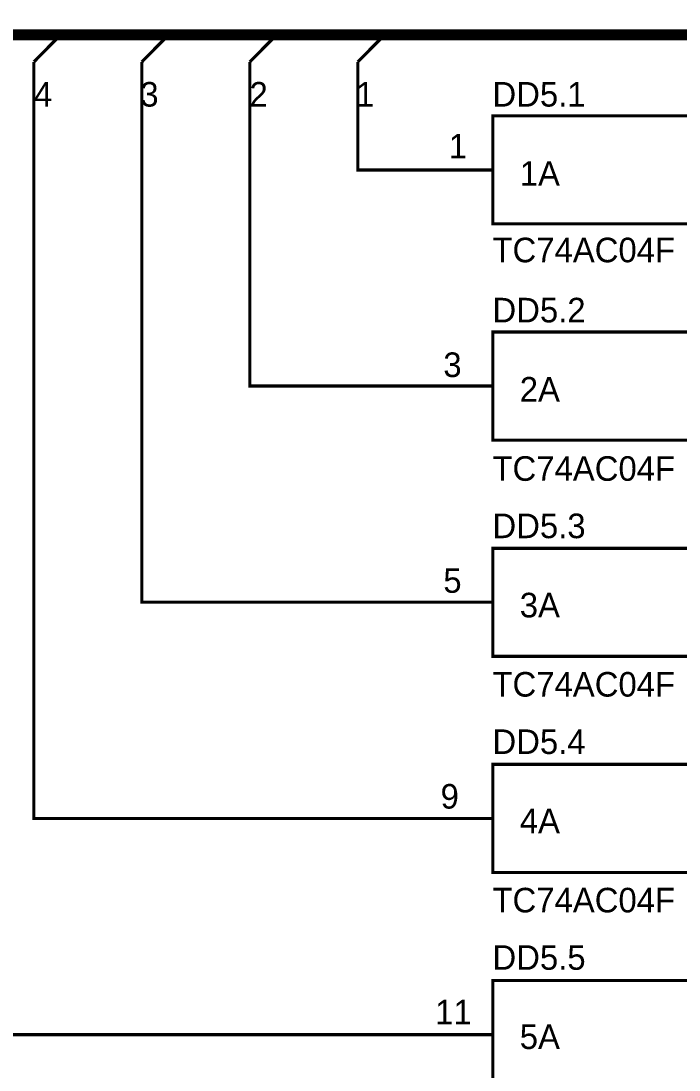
# Model space of a CAD drawing. Header units: millimetres. Extents: x 0 to 594, y 0 to 420.
# Drawn here: x 238.8 to 299.7, y 176.7 to 273.8 of the extents above; entities that cross this region are included whole.
import ezdxf

# ---------------------------------------------------------------- set-up
doc = ezdxf.new("R2010")
doc.units = ezdxf.units.MM
doc.layers.add('Sheet', color=255, linetype='Continuous')

msp = doc.modelspace()

# ---------------------------------------------------------------- linework, layer by layer
at = {"layer": 'Sheet'}
for points, const_width in [([(384.988, 402.5), (384.988, 272.498), (157.533, 272.498)], 1.016), ([(240.026, 269.986), (242.521, 272.498)], 0.3), ([(250.021, 269.986), (252.516, 272.498)], 0.3), ([(260.017, 269.986), (262.512, 272.498)], 0.3), ([(270.013, 269.986), (272.508, 272.498)], 0.3), ([(230.014, 269.986), (230.014, 179.991), (277.514, 179.991)], 0.3), ([(240.026, 269.986), (240.026, 199.986), (277.514, 199.986)], 0.3), ([(277.514, 219.998), (250.021, 219.998), (250.021, 269.986)], 0.3), ([(260.017, 269.986), (260.017, 239.993), (277.514, 239.993)], 0.3), ([(277.514, 259.989), (270.013, 259.989), (270.013, 269.986)], 0.3), ([(282.504, 259.989), (277.514, 259.989)], 0.3), ([(282.504, 239.993), (277.514, 239.993)], 0.3), ([(282.504, 219.998), (277.514, 219.998)], 0.3), ([(282.504, 199.986), (277.514, 199.986)], 0.3), ([(282.504, 179.991), (277.514, 179.991)], 0.3)]:
    msp.add_lwpolyline(points, dxfattribs=dict(at, const_width=const_width))
at = {"layer": 'Sheet', "const_width": 0.3}
for points in [[(282.504, 264.995), (307.501, 264.995), (307.501, 254.998), (282.504, 254.998), (282.504, 264.995)], [(282.504, 245), (307.501, 245), (307.501, 234.986), (282.504, 234.986), (282.504, 245)], [(282.504, 224.989), (307.501, 224.989), (307.501, 214.991), (282.504, 214.991), (282.504, 224.989)], [(282.504, 204.993), (307.501, 204.993), (307.501, 194.995), (282.504, 194.995), (282.504, 204.993)], [(282.504, 184.998), (307.501, 184.998), (307.501, 175), (282.504, 175), (282.504, 184.998)]]:
    msp.add_lwpolyline(points, close=True, dxfattribs=at)

# ---------------------------------------------------------------- texts
at = {"layer": 'Sheet'}
for s, height, p in [('4', 2.274, (240.026, 265.848)), ('3', 2.274, (249.879, 265.848)), ('2', 2.274, (259.986, 265.848)), ('1', 2.274, (269.839, 265.848)), ('DD5.1', 2.2744, (282.472, 265.848)), ('1', 2.274, (278.43, 261.047)), ('1A', 2.2744, (284.999, 258.52)), ('TC74AC04F', 2.2744, (282.472, 251.444)), ('DD5.2', 2.2744, (282.472, 245.884)), ('3', 2.274, (277.924, 240.83)), ('2A', 2.2744, (284.999, 238.556)), ('TC74AC04F', 2.2744, (282.472, 231.227)), ('DD5.3', 2.2744, (282.472, 225.921)), ('5', 2.274, (277.924, 220.866)), ('3A', 2.2744, (284.999, 218.592)), ('TC74AC04F', 2.2744, (282.472, 211.264)), ('DD5.4', 2.2744, (282.472, 205.957)), ('9', 2.274, (277.672, 200.903)), ('4A', 2.2744, (284.999, 198.628)), ('TC74AC04F', 2.2744, (282.472, 191.3)), ('DD5.5', 2.2744, (282.472, 185.993)), ('11', 2.2744, (277.166, 180.939)), ('5A', 2.2744, (284.999, 178.664))]:
    msp.add_text(s, height=height, dxfattribs=at).set_placement(p)

doc.saveas('drawing.dxf')
